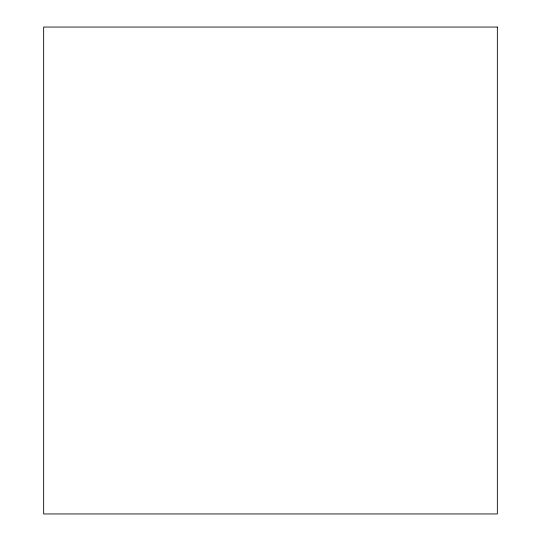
<?xml version="1.0" encoding="UTF-8"?>
<svg xmlns="http://www.w3.org/2000/svg" width="541" height="541" viewBox="0 0 541 541"><rect width="100%" height="100%" fill="white"/><g stroke="black" fill="none" stroke-linecap="round" stroke-linejoin="round"><path stroke-width="0.81" d="M497.348 27.05L43.652 27.05L43.652 513.95L497.348 513.95L497.348 27.05"/></g></svg>
